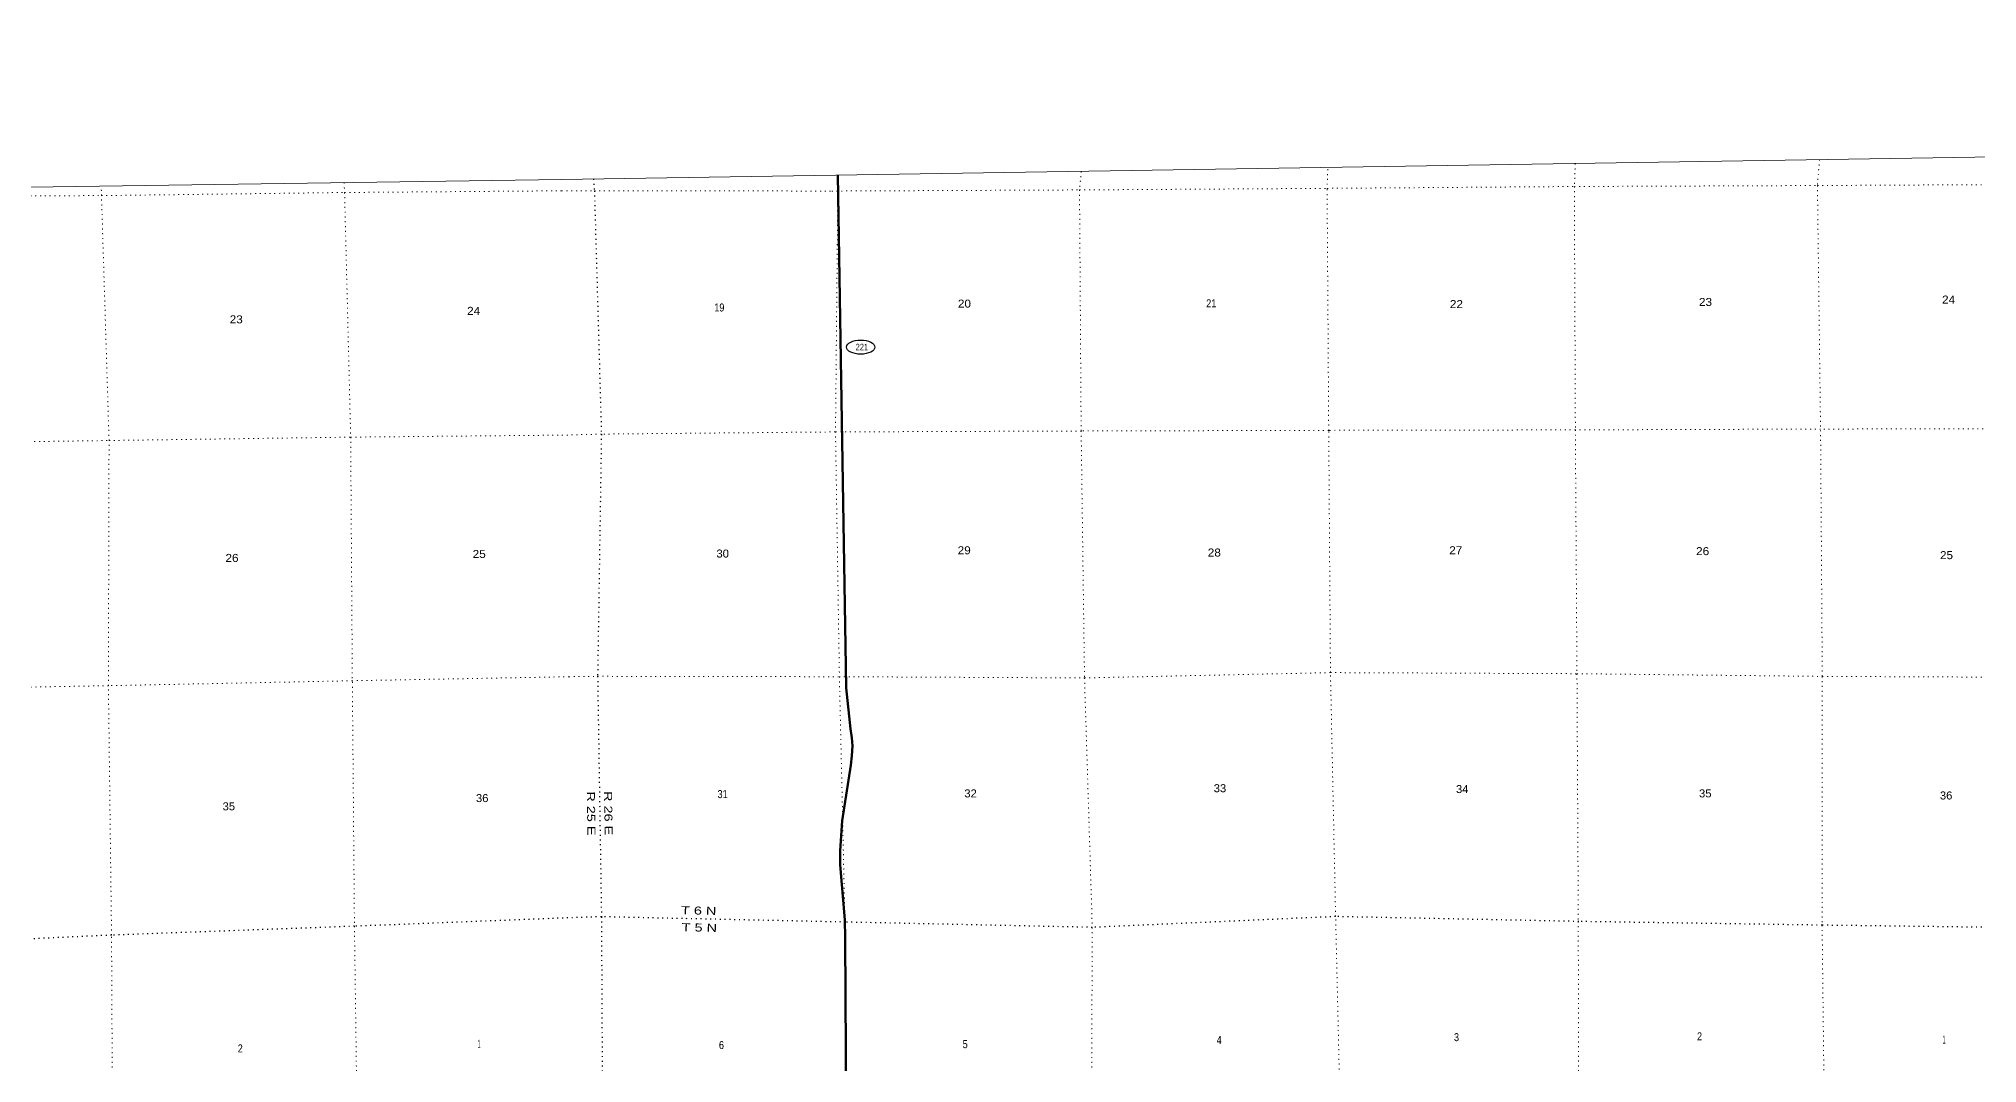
# Model space of a CAD drawing. Header units: feet. Extents: x 254670 to 524092, y -639101 to -543444.
# Drawn here: x 338734 to 381125, y -565868 to -543460 of the extents above; entities that cross this region are included whole.
import ezdxf
from ezdxf.enums import TextEntityAlignment as Align

# ---------------------------------------------------------------- set-up
doc = ezdxf.new("R2010")
doc.units = ezdxf.units.FT
doc.header["$LTSCALE"] = 70
doc.linetypes.add('DOTTED', pattern=[1.5, 0.3, -1.2])
for name, color, linetype, lineweight in [('17', 7, 'Continuous', 25), ('23', 7, 'Continuous', 70), ('4', 7, 'Continuous', 13), ('6', 7, 'DOTTED', 25), ('7', 7, 'DOTTED', 13)]:
    doc.layers.add(name, color=color, linetype=linetype, lineweight=lineweight)

msp = doc.modelspace()

# ---------------------------------------------------------------- linework, layer by layer
at = {"layer": '17'}
msp.add_ellipse((356707.98, -550204.43), major_axis=(309.24, -1), ratio=0.500121, dxfattribs=at)
at = {"layer": '23'}
msp.add_line((356206.16, -546444.91), (356391.19, -557636.69), dxfattribs=at)
for points in [[(356391.19, -557636.69), (356393.29, -557657.16), (356485.33, -558551.75), (356513.45, -558748.78), (356525.11, -558927.7), (356517.34, -559145.52), (356490.02, -559350.91), (356304.52, -560563.82), (356257.47, -561218.97), (356258.84, -561387.88), (356260.81, -561526.17), (356359.82, -562730.64), (356366.54, -563123.43)], [(356366.54, -563123.43), (356402.07, -569331.99), (356411.42, -569352.83), (356430.59, -569369.83), (356489.45, -569387.78)]]:
    msp.add_lwpolyline(points, dxfattribs=at)
at = {"layer": '4'}
msp.add_lwpolyline([(255458.23, -619430.39), (254669.8, -547785.08), (286501.99, -547412.88), (318333.63, -546996.89), (350164.67, -546537.12), (381995.06, -546033.57), (413824.71, -545486.24), (445653.59, -544895.11), (477481.62, -544260.21), (509308.75, -543581.54), (515300.77, -543460.42)], dxfattribs=at)
msp.add_lwpolyline([(255458.23, -619430.39), (254669.8, -547785.08), (286501.99, -547412.88), (318333.63, -546996.89), (350164.67, -546537.12), (381995.06, -546033.57), (413824.71, -545486.24), (445653.59, -544895.11), (477481.62, -544260.21), (509308.75, -543581.54), (515300.77, -543460.42)], dxfattribs=at)
at = {"layer": '6'}
for points in [[(350861.65, -546526.55), (350884.18, -546785.21), (351037.19, -552107.09), (350954.48, -557405.28), (351038.08, -562665.52), (351065.57, -568179.84), (351103.58, -573601.51), (351156.79, -578556.99), (351177.38, -580326.51)], [(350409.03, -562685.49), (345637.21, -562872.53), (340325.37, -563066.93), (334883.84, -563317.45), (329654.2, -563496.64), (324382.36, -563678.42), (319851.73, -563797.62)], [(382273.61, -562907.78), (377732.37, -562849.29), (372411.28, -562768.09), (367093.77, -562660.69), (361771.93, -562897.38), (356377.72, -562781.62), (351038.08, -562665.52), (350409.03, -562685.49)]]:
    msp.add_lwpolyline(points, dxfattribs=at)
at = {"layer": '7'}
for points in [[(361530.05, -546362.34), (361493.2, -546766.89), (361528.73, -552039.7), (361602.61, -557440.87), (361771.93, -562897.38), (361754.84, -567106.05), (361759.85, -571270.63)], [(367178.07, -573518.02), (367218.85, -567996.95), (367093.77, -562660.69), (366980.75, -557324.31), (366942.77, -552025.37), (366907.3, -546756.59), (366924.69, -546277.43)], [(372334.99, -546191.01), (372314.46, -546692.03), (372336.76, -552015.28), (372371.29, -557348.46), (372401.19, -562766.18), (372402.67, -568168.11), (372450.98, -573483.04), (372487.59, -576405.94)], [(377674.89, -546104.48), (377629.83, -546670.69), (377698.91, -552025.63), (377736.25, -557407.07), (377732.37, -562849.29), (377795.89, -568199.11), (377805.02, -573489.45), (377816.16, -578263.57)], [(318354.51, -548514.89), (319383.21, -548514.18), (324021.51, -548029.4), (329489.35, -547472.76), (334771.96, -546908.63), (340105.3, -546890.94), (345421.58, -546823.2), (350168.43, -546785.56)], [(340542.35, -580896.1), (340529.76, -578949.46), (340500.99, -573679.55), (340350.89, -568377.12), (340325.37, -563066.93), (340256.81, -557610.5), (340270.52, -552247.46), (340105.3, -546890.94), (340099.19, -546687.23)], [(345409.35, -546608.58), (345421.58, -546823.2), (345554.5, -552174.14), (345590.93, -557528.43), (345637.21, -562872.53), (345708.29, -568145.87), (345785.67, -573642.42), (345809.98, -578051.44)], [(350168.43, -546785.56), (350884.18, -546785.21), (356075.31, -546791.32), (361493.2, -546766.89), (366910.92, -546732.41), (372314.46, -546692.03), (377629.83, -546670.69), (382005.2, -546648.09)], [(356206.16, -546444.91), (356207.41, -546798.12), (356156.93, -552053.59), (356242.16, -557412.39), (356363.83, -562784.9), (356392.18, -568207.06), (356401.65, -573507.91)], [(319537.9, -553217.1), (324164.51, -552961.79), (329657.22, -552652.23), (334960.51, -552327.19), (340270.52, -552247.46), (345554.5, -552174.14), (350249.29, -552129.12)], [(382093.35, -551988.33), (377700.45, -551997.45), (372336.76, -552015.28), (366942.77, -552025.37), (361534.76, -552039.64), (356150.99, -552059.69), (351037.19, -552107.09), (350249.29, -552129.12)], [(350329.27, -557414.49), (345590.42, -557502.29), (340256.81, -557610.5), (334963.2, -557706.09), (329645.56, -558017.24), (324300.34, -558358.96), (319713.08, -558462.85)], [(350329.27, -557414.49), (350954.48, -557405.28), (356236.16, -557414.47), (361602.61, -557440.87), (366980.75, -557324.31), (372371.29, -557348.46), (377736.25, -557407.07), (382183.15, -557427.06)]]:
    msp.add_lwpolyline(points, dxfattribs=at)

# ---------------------------------------------------------------- texts
at = {"layer": '17', "width": 0.8}
msp.add_text('221', height=140, dxfattribs=at).set_placement((356734.03, -550272.74), align=Align.CENTER)
at = {"layer": '6', "width": 1.35}
for s, rotation, p in [('R 25 E', 270.911, (350726.12, -560405.91)), ('R 26 E', 270.911, (351102.09, -560399.91)), ('T 6 N', 358.754, (353163.93, -562616.91)), ('T 5 N', 358.754, (353178.71, -562987.53))]:
    msp.add_text(s, height=175, rotation=rotation, dxfattribs=at).set_placement(p, align=Align.CENTER)
at = {"layer": '7'}
for s, width, p in [('24', 1.1, (348100.58, -549499.64)), ('19', 0.85, (353506.01, -549425.32)), ('20', 1.1, (358833.26, -549340.7)), ('21', 0.85, (364262.74, -549335.31)), ('22', 1.1, (369592.3, -549350.99)), ('23', 1.1, (375039.33, -549304.66)), ('24', 1.1, (380355.44, -549252.49)), ('23', 1.1, (342908.84, -549685.18)), ('26', 1.1, (342816.35, -554903.62)), ('25', 1.1, (348222.8, -554816.53)), ('30', 1.05, (353553.31, -554807.71)), ('29', 1.1, (358828.29, -554735.7)), ('28', 1.1, (364297.69, -554785.18)), ('27', 1.1, (369578.02, -554736.02)), ('26', 1.1, (374976.61, -554755.18)), ('25', 1.1, (380310.14, -554842.88)), ('36', 1.05, (348293.79, -560156.08)), ('31', 0.85, (353577.17, -560068.94)), ('32', 1.05, (358974.54, -560054.08)), ('33', 1.05, (364427.81, -559940.31)), ('34', 1.05, (369725.75, -559959.39)), ('35', 1.05, (375040.71, -560053.86)), ('36', 1.05, (380307.69, -560099.51)), ('35', 1.05, (342752.94, -560336.41)), ('2', 0.85, (343085, -565631.64)), ('1', 0.4, (348329.9, -565528.65)), ('6', 0.85, (353607.51, -565558.3)), ('5', 0.85, (358937.55, -565538.31)), ('4', 0.85, (364492.45, -565447.21)), ('3', 0.85, (369681.89, -565385.22)), ('2', 0.85, (374996.78, -565366.6)), ('1', 0.4, (380366, -565439.25))]:
    msp.add_text(s, height=175, dxfattribs=dict(at, width=width)).set_placement(p)

doc.saveas('drawing.dxf')
